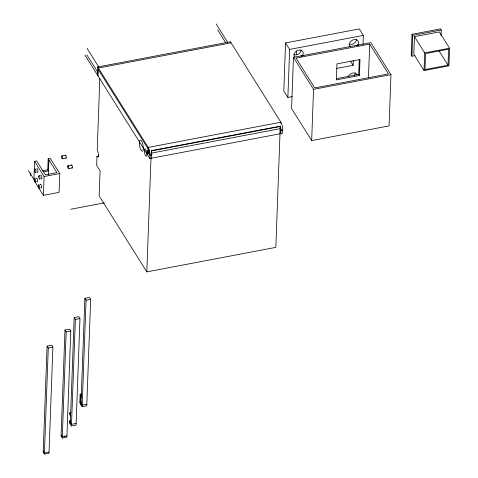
<?xml version="1.0" encoding="UTF-8"?>
<svg xmlns="http://www.w3.org/2000/svg" width="478" height="478" viewBox="0 0 478 478"><rect width="100%" height="100%" fill="white"/><g stroke="black" fill="none" stroke-linecap="round" stroke-linejoin="round"><path stroke-width="0.72" d="M64.255 436.653C66.215 435.888 63.628 435.87 62.325 436.778L61.142 434.89M280.909 130.267L280.783 133.643L280.126 132.597L280.514 126.443A5.688 1.697 79.2 0 1 280.909 130.267L282.683 129.932A5.688 1.697 79.2 0 0 280.891 122.237L230.396 41.783L97.697 66.986L97.404 74.938M30.67 175.82L30.783 172.845M48.176 158.75L56.9 172.648L45.386 174.84L36.663 160.943L34.565 161.337L33.878 180.152L43.414 195.347L59.075 192.371L59.768 173.556L50.232 158.361L48.176 158.75L47.776 169.798L48.493 170.945L43.456 171.901M43.414 195.347L44.101 176.531L34.565 161.337M48.344 175.044L48.899 159.897M47.083 346.12L43.193 452.2L44.388 454.1L48.995 453.228L52.885 347.142L51.69 345.241L47.083 346.12L48.278 348.02L44.388 454.1M64.984 330.011L61.094 436.091L62.277 437.979L66.89 437.101L70.78 331.021L69.591 329.133L64.984 330.011L66.167 331.893L62.277 437.979M70.72 420.724L69.4 420.975L69.34 422.576L71.455 425.946L76.068 425.067L79.969 318.587L78.786 316.699L74.18 317.571L70.272 424.058M70.995 412.705L69.686 412.95L69.633 414.551L70.565 416.045M71.455 425.946L75.363 319.459L74.18 317.571M81.481 393.95L80.167 394.201L79.844 403.008L82.15 406.682L86.757 405.81L90.665 299.324L89.476 297.436L84.869 298.314L80.967 404.794M80.352 403.82L80.621 396.615M82.15 406.682L86.058 300.202L84.869 298.314M98.062 75.984L98.354 68.031L231.053 42.829M99.018 155.266L98.462 155.374A3.932 1.177 79.2 0 1 96.98 156.402L96.658 165.292L100.063 170.718L99.137 195.914L146.818 271.874L275.83 247.371L280.18 128.666L151.168 153.169M99.848 78.171L97.213 149.996A3.932 1.177 79.2 0 1 98.462 155.374M280.245 129.281L280.903 130.327L282.683 129.992L282.564 133.308L149.865 158.511L149.984 155.195A5.688 1.697 79.2 0 0 148.186 147.421L97.697 66.986M146.818 271.874L151.006 157.632M151.64 158.17L151.765 154.794A5.688 1.697 79.2 0 0 151.377 150.97L151.221 150.719M230.378 42.279L230.396 41.783M280.843 123.246L280.879 122.219L148.186 147.421L148.126 148.969A3.788 1.135 79.2 0 1 149.327 154.149L149.984 155.195L151.765 154.854L149.99 155.135M363.023 44.281L363.352 35.414L359.283 28.937L285.563 42.936L283.801 90.975L287.87 97.452L292.249 96.622M287.87 97.452L289.632 49.413L285.563 42.936M293.456 57.336L291.574 108.578L311.668 140.592L389.074 125.887L390.956 74.652L370.862 42.638L293.456 57.336L313.55 89.35L311.668 140.592M296.378 54.809L296.515 51.17M336.542 68.456L353.099 65.313L353.284 60.21M359.402 75.518L359.988 59.505L336.948 63.885L336.363 79.892L359.402 75.518L358.715 74.425L359.247 59.87M368.46 78.01L369.703 44.078L295.984 58.083L314.715 87.922L388.435 73.923L369.703 44.078M441.039 35.922L441.254 29.971L440.573 28.889L412.006 34.314L411.247 55.131L411.928 56.213L414.856 55.657M411.928 56.213L412.687 35.396L412.006 34.314M414.474 36.651L413.829 54.265L424.046 70.541L448.926 65.815L449.571 48.2L439.354 31.924L414.474 36.651L424.691 52.927L424.046 70.541M448.029 65.217L448.621 49.18L425.581 53.554L424.99 69.591L448.029 65.217L438.989 50.817M65.086 436.283L66.932 435.9M289.632 49.413L363.352 35.414M412.687 35.396L441.254 29.971M424.691 52.927L449.571 48.2M336.398 78.661L358.715 74.425M313.55 89.35L390.956 74.652M61.782 155.882L65.468 155.177M62.325 158.845A1.512 0.454 79.2 0 0 62.355 156.641A1.512 0.454 79.2 0 0 61.554 156.593A1.512 0.454 79.2 0 0 62.325 158.845L66.06 158.14M96.98 156.402L98.444 156.127M67.96 165.723L71.646 165.024M42.016 170.891L47.776 169.798M151.263 150.672L280.269 126.168M151.377 150.97L280.514 126.443M68.557 168.686L72.244 167.987M44.101 176.531L59.768 173.556M70.72 209.256L104.401 202.863M86.058 300.202L90.665 299.324M75.363 319.459L79.969 318.587M66.167 331.893L70.78 331.021M48.278 348.02L52.885 347.142M80.412 402.219L81.726 401.968M86.817 404.209L82.21 405.081L79.904 401.406M76.122 423.466L71.515 424.345L69.4 420.975M49.037 452.027L44.43 452.899L43.235 450.999M350.511 61.19L353.099 65.313M216.08 23.9L227.57 42.207M217.687 29.953L225.598 42.56M87.068 48.403L98.958 67.338M98.301 69.579L149.596 151.305M86.835 54.809L97.93 72.483M84.988 55.155L149.865 158.511M28.429 170.676L33.406 178.599M80.167 394.201L81.29 395.987M80.107 395.802L81.23 397.588M69.686 412.95L70.625 414.444M36.603 168.931A1.966 0.586 79.2 0 1 37.78 170.347A1.966 0.586 79.2 0 1 37.284 172.301M36.262 178.473A1.966 0.586 79.2 0 1 37.105 178.629A1.966 0.586 79.2 0 1 37.565 181.276A1.966 0.586 79.2 0 1 36.782 181.455M40.224 184.687A1.966 0.586 79.2 0 1 41.066 184.843A1.966 0.586 79.2 0 1 41.526 187.49A1.966 0.586 79.2 0 1 40.744 187.669M40.624 175.336A1.966 0.586 79.2 0 1 41.467 175.653A1.966 0.586 79.2 0 1 41.909 178.216A1.966 0.586 79.2 0 1 41.18 178.539M355.25 72.919A4.911 3.728 -32.1 0 1 354.126 75.638M348.283 76.767A4.911 3.728 -32.1 0 1 352.591 73.074A4.911 3.728 -32.1 0 1 357.012 74.741M356.457 39.525A4.911 3.728 -32.1 0 1 353.911 43.504A4.911 3.728 -32.1 0 1 349.209 44.227M350.213 46.832A4.911 3.728 -32.1 0 1 350.846 41.305A4.911 3.728 -32.1 0 1 357.132 40.11A4.911 3.728 -32.1 0 1 357.365 45.476M301.134 49.927A4.911 3.728 -32.1 0 1 298.589 53.906A4.911 3.728 -32.1 0 1 293.88 54.635M294.681 57.055A4.911 3.728 -32.1 0 1 295.954 51.469A4.911 3.728 -32.1 0 1 302.186 50.841A4.911 3.728 -32.1 0 1 301.773 56.344M356.277 45.643A4.911 3.728 -32.1 0 1 358.817 45.159M301.015 56.141A4.911 3.728 -32.1 0 1 303.978 55.705M71.419 165.669A1.512 0.454 79.2 0 1 72.023 165.328A1.512 0.454 79.2 0 1 72.459 167.485A1.512 0.454 79.2 0 1 71.808 167.563M65.259 155.613A1.512 0.454 79.2 0 1 65.874 155.541A1.512 0.454 79.2 0 1 66.287 157.567A1.512 0.454 79.2 0 1 65.719 157.889M279.863 126.425A3.794 1.135 79.2 0 1 280.186 129.245M38.706 176.292A1.966 0.586 79.2 0 0 39.716 179.22A1.966 0.586 79.2 0 0 39.752 176.346A1.966 0.586 79.2 0 0 38.706 176.292M38.33 185.53A1.966 0.586 79.2 0 0 39.339 188.457A1.966 0.586 79.2 0 0 39.375 185.584A1.966 0.586 79.2 0 0 38.33 185.53M34.374 179.316A1.966 0.586 79.2 0 0 35.378 182.243A1.966 0.586 79.2 0 0 35.414 179.37A1.966 0.586 79.2 0 0 34.374 179.316M34.685 169.881A1.966 0.586 79.2 0 0 35.695 172.815A1.966 0.586 79.2 0 0 35.73 169.941A1.966 0.586 79.2 0 0 34.685 169.881M67.733 166.44A1.512 0.454 79.2 0 0 68.509 168.692A1.512 0.454 79.2 0 0 68.533 166.481A1.512 0.454 79.2 0 0 67.733 166.44M147.493 151.293A1.512 0.454 79.2 0 0 148.264 153.546A1.512 0.454 79.2 0 0 148.294 151.335A1.512 0.454 79.2 0 0 147.493 151.293M147.379 151.233A1.828 0.544 79.2 0 0 148.353 153.85A1.828 0.544 79.2 0 0 148.317 151.09A1.828 0.544 79.2 0 0 147.379 151.233M144.308 150.797A3.794 1.135 79.2 0 0 146.322 156.24A3.794 1.135 79.2 0 0 146.25 150.498A3.794 1.135 79.2 0 0 144.308 150.797M139.361 143.113A5.688 1.697 79.2 0 0 142.384 151.269A5.688 1.697 79.2 0 0 142.271 142.659A5.688 1.697 79.2 0 0 139.361 143.113"/></g></svg>
